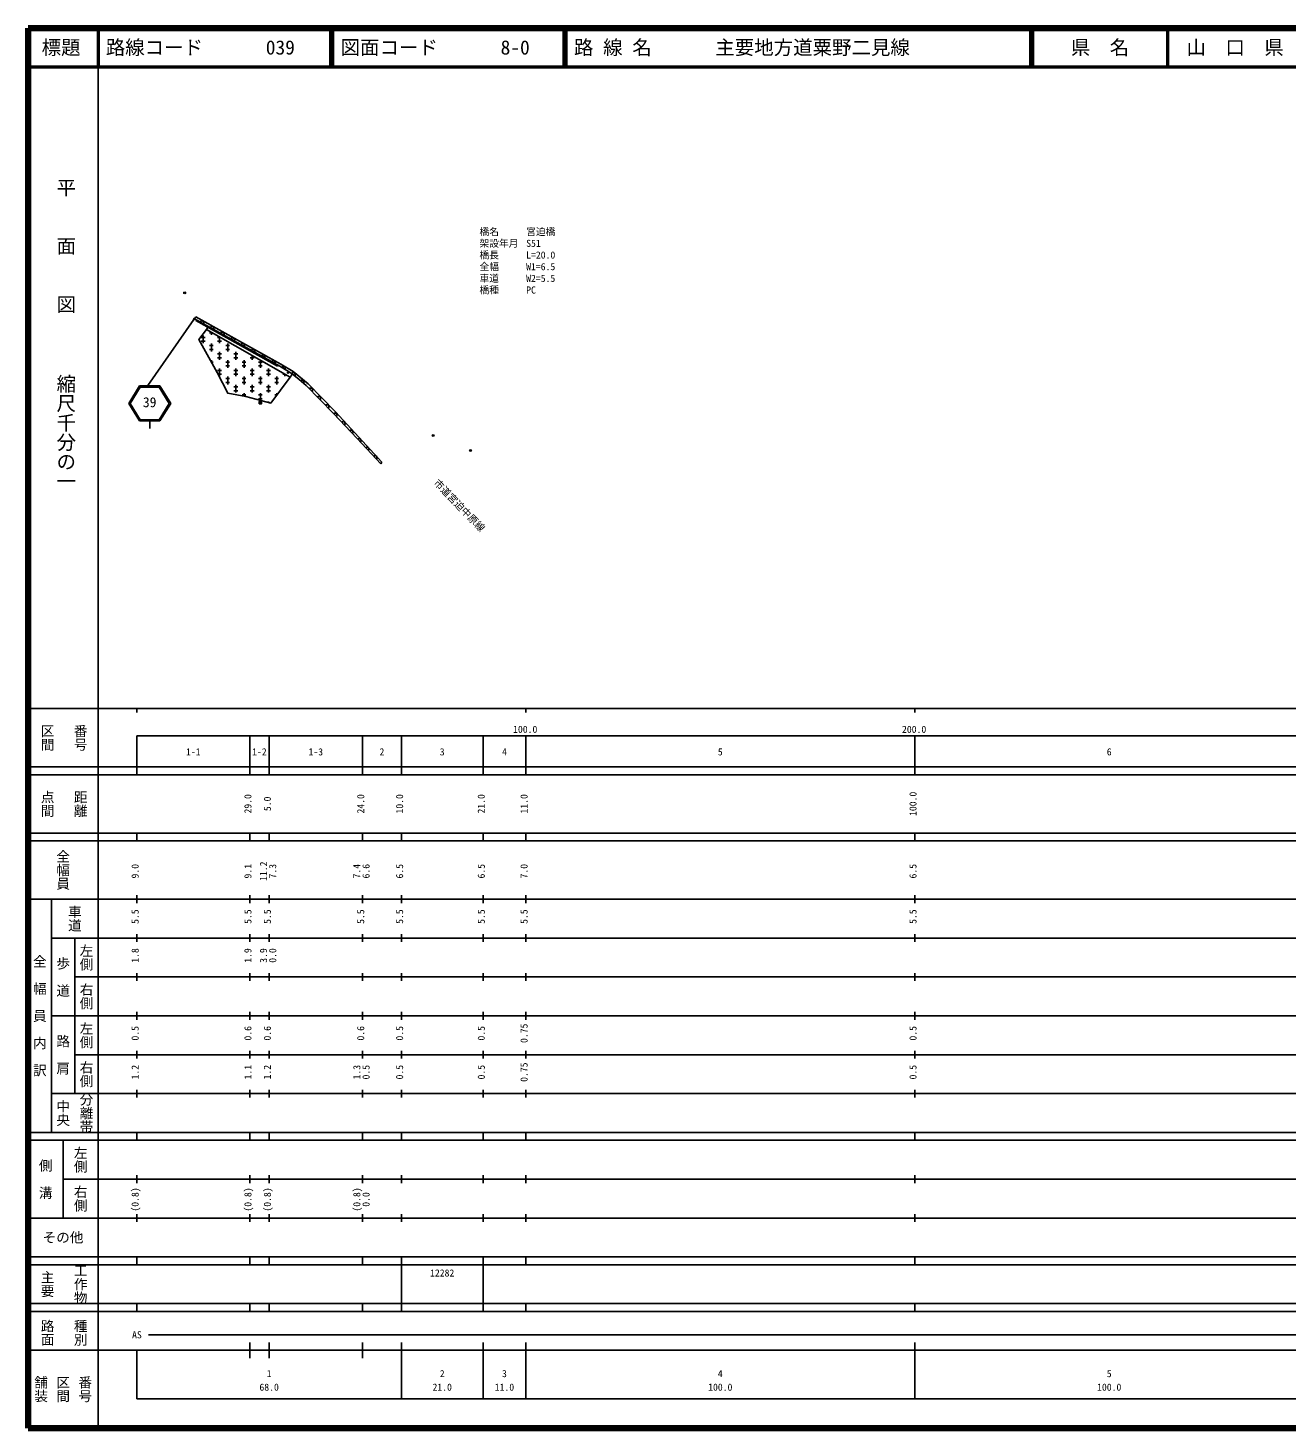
# Model space of a CAD drawing. Units: millimetres, scale not verified. Extents: x 40000 to 680000, y 20000 to 380000.
# Drawn here: x 40000 to 363711, y 20000 to 380000 of the extents above; entities that cross this region are included whole.
import ezdxf
from ezdxf.enums import TextEntityAlignment as Align

# ---------------------------------------------------------------- set-up
doc = ezdxf.new("R2010")
doc.units = ezdxf.units.MM
doc.header["$LTSCALE"] = 1000
doc.header["$PDMODE"] = 32
doc.header["$PDSIZE"] = 500
for name, color, linetype, lineweight in [('M-BGD', 7, 'Continuous', 25), ('M-BGD-EXST', 30, 'Continuous', 25), ('M-BGD-HTXT', 7, 'Continuous', 25), ('M-BMK', 7, 'Continuous', 13), ('M-BMK-ROW', 7, 'Continuous', 25), ('M-BMK-SRVR', 3, 'Continuous', 13), ('M-TTL', 2, 'Continuous', 140), ('M-TTL-LINE', 7, 'Continuous', 50)]:
    doc.layers.add(name, color=color, linetype=linetype, lineweight=lineweight)
doc.layers.add('M-TTL-TXT', color=7, linetype='Continuous')
doc.styles.add('@ＭＳ ゴシック', font='')
doc.styles.add('ＭＳ ゴシック', font='')
doc.styles.get('@ＭＳ ゴシック').set_extended_font_data('@MS Gothic')
doc.styles.get('ＭＳ ゴシック').set_extended_font_data('MS Gothic')

msp = doc.modelspace()

# ---------------------------------------------------------------- linework, layer by layer
at = {"layer": 'M-BGD'}
for p, q in [((82840, 305257), (83143, 305709)), ((104733, 293020), (82840, 305257)), ((83138, 304759), (83279, 305011)), ((83138, 304759), (104145, 293071)), ((83143, 305709), (105008, 293550)), ((83933, 299908), (85868, 302489)), ((85868, 302489), (86242, 303032)), ((88605, 291407), (83933, 299908)), ((84550, 300450), (85550, 300450)), ((84550, 299450), (85550, 299450)), ((85050, 300950), (85050, 298950)), ((86650, 301590), (87444, 301590)), ((87150, 301090), (87150, 301758)), ((87150, 296850), (87150, 298850)), ((88750, 300450), (89443, 300450)), ((88750, 299450), (89750, 299450)), ((89250, 300560), (89250, 298950)), ((91350, 296850), (91350, 298850)), ((86650, 298350), (87650, 298350)), ((86650, 297350), (87650, 297350)), ((88750, 296210), (89750, 296210)), ((88750, 295210), (89750, 295210)), ((89250, 296710), (89250, 294710)), ((90850, 298350), (91850, 298350)), ((90850, 297350), (91850, 297350)), ((92950, 296210), (93950, 296210)), ((92950, 295210), (93950, 295210)), ((93450, 296710), (93450, 294710)), ((97150, 295210), (98150, 295210)), ((97650, 295769), (97650, 294710)), ((87120, 294110), (87650, 294110)), ((87150, 294054), (87150, 294610)), ((88750, 291970), (89750, 291970)), ((89250, 292470), (89250, 290470)), ((90850, 294110), (91850, 294110)), ((90850, 293110), (91850, 293110)), ((91350, 292610), (91350, 294610)), ((92950, 291970), (93950, 291970)), ((93450, 292470), (93450, 290470)), ((95050, 294110), (96050, 294110)), ((95050, 293110), (96050, 293110)), ((95550, 292610), (95550, 294610)), ((97150, 291970), (98150, 291970)), ((97650, 292470), (97650, 290470)), ((99250, 294110), (100250, 294110)), ((99250, 293110), (100250, 293110)), ((99750, 292610), (99750, 294572)), ((101350, 291970), (102350, 291970)), ((101850, 292470), (101850, 290470)), ((104262, 293283), (104145, 293071)), ((107913, 291107), (104733, 293020)), ((107913, 291107), (104733, 293020)), ((105008, 293550), (108137, 291643)), ((108137, 291643), (111995, 288536)), ((91361, 286068), (88605, 291407)), ((88831, 290970), (89750, 290970)), ((90850, 289870), (91850, 289870)), ((90850, 288870), (91850, 288870)), ((91350, 288370), (91350, 290370)), ((92950, 290970), (93950, 290970)), ((93450, 288230), (93450, 286230)), ((95050, 289870), (96050, 289870)), ((95050, 288870), (96050, 288870)), ((95550, 288370), (95550, 290370)), ((97150, 290970), (98150, 290970)), ((97650, 288230), (97650, 286230)), ((99250, 289870), (100250, 289870)), ((99250, 288870), (100250, 288870)), ((99750, 288370), (99750, 290370)), ((101350, 290970), (102350, 290970)), ((101850, 288230), (101850, 286230)), ((102401, 283562), (107368, 290227)), ((103450, 289870), (104450, 289870)), ((103450, 288870), (104450, 288870)), ((103950, 288370), (103950, 290370)), ((105550, 290970), (106064, 290970)), ((106050, 290978), (106050, 290470)), ((107368, 290227), (107999, 291035)), ((109723, 289590), (107913, 291107)), ((111533, 288074), (109723, 289590)), ((118582, 280883), (111533, 288074)), ((111995, 288536), (119045, 281326)), ((96046, 285236), (91361, 286068)), ((92950, 287730), (93950, 287730)), ((92950, 286730), (93950, 286730)), ((95050, 285630), (96050, 285630)), ((95550, 285324), (95550, 286130)), ((102401, 283562), (96046, 285236)), ((97150, 287730), (98150, 287730)), ((97150, 286730), (98150, 286730)), ((99250, 285630), (100250, 285630)), ((99250, 284630), (100250, 284630)), ((99750, 284260), (99750, 286130)), ((101350, 287730), (102350, 287730)), ((101350, 286730), (102350, 286730)), ((103450, 285630), (103943, 285630)), ((103950, 285641), (103950, 286130)), ((101850, 283990), (101850, 283707)), ((124639, 274423), (118582, 280883)), ((119045, 281326), (130984, 268359)), ((130696, 267963), (124639, 274423)), ((130984, 268359), (130696, 267963))]:
    msp.add_line(p, q, dxfattribs=at)
msp.add_lwpolyline([(85868, 302489), (83933, 299908), (88605, 291407), (91361, 286068), (96046, 285236), (102401, 283562), (107368, 290227)], close=True, dxfattribs=at)
for centre in [(82705, 305180), (106869, 291389)]:
    msp.add_circle(centre, 150, dxfattribs=at)
for centre, radius, start, end in [((84715, 304209), 500, 330.7982, 150.7982), ((87334, 302745), 500, 330.7982, 150.7982), ((89952, 301282), 500, 330.7982, 150.7982), ((92571, 299818), 500, 330.7982, 150.7982), ((95190, 298354), 500, 330.7982, 150.7982), ((97808, 296891), 500, 330.7982, 150.7982), ((100427, 295427), 500, 330.7982, 150.7982), ((103046, 293963), 500, 330.7982, 150.7982), ((105647, 292470), 500, 328.96518, 148.96518), ((108187, 290879), 499, 319.87396, 142.76317), ((110485, 288951), 500, 320.03893, 140.03893), ((112676, 286907), 500, 314.4303, 134.4303), ((114776, 284765), 500, 314.4303, 134.4303), ((116876, 282623), 500, 314.4303, 134.4303), ((118967, 280472), 500, 313.15548, 133.15548), ((121019, 278283), 500, 313.15548, 133.15548), ((123071, 276095), 500, 313.15548, 133.15548), ((125123, 273906), 500, 313.15548, 133.15548), ((127175, 271718), 500, 313.15548, 133.15548), ((129227, 269529), 500, 313.15548, 133.15548)]:
    msp.add_arc(centre, radius, start, end, dxfattribs=at)
at = {"layer": 'M-BGD-EXST'}
for p, q in [((99407, 283637), (100007, 283637)), ((99707, 283937), (99707, 283337))]:
    msp.add_line(p, q, dxfattribs=at)
msp.add_lwpolyline([(99407, 283337), (100007, 283337), (100007, 283937), (99407, 283937)], close=True, dxfattribs=at)
at = {"layer": 'M-BGD-HTXT'}
for p, q in [((82619, 305057), (70785, 288049)), ((68647, 287973), (65883, 283473)), ((68815, 287673), (66235, 283473)), ((68647, 287973), (73919, 287973)), ((68815, 287673), (73752, 287673)), ((76331, 283473), (73752, 287673)), ((76683, 283473), (73919, 287973)), ((65883, 283473), (68647, 278973)), ((66235, 283473), (68815, 279273)), ((73752, 279273), (76331, 283473)), ((73919, 278973), (76683, 283473)), ((68647, 278973), (73919, 278973)), ((68815, 279273), (73752, 279273)), ((71283, 278973), (71283, 276973))]:
    msp.add_line(p, q, dxfattribs=at)
at = {"layer": 'M-BMK-ROW'}
for p, q in [((58000, 370000), (58000, 20000)), ((40000, 205000), (579000, 205000)), ((68000, 205000), (68000, 204000)), ((168000, 205000), (168000, 204000)), ((268000, 205000), (268000, 204000)), ((68000, 198000), (68000, 188000)), ((68000, 198000), (579000, 198000)), ((97000, 188000), (97000, 198000)), ((102000, 188000), (102000, 198000)), ((126000, 188000), (126000, 198000)), ((136000, 188000), (136000, 198000)), ((157000, 188000), (157000, 198000)), ((168000, 188000), (168000, 198000)), ((268000, 188000), (268000, 198000)), ((40000, 190000), (579000, 190000)), ((40000, 188000), (579000, 188000)), ((40000, 173000), (579000, 173000)), ((68000, 171000), (68000, 173000)), ((97000, 171000), (97000, 173000)), ((102000, 171000), (102000, 173000)), ((126000, 171000), (126000, 173000)), ((136000, 171000), (136000, 173000)), ((157000, 171000), (157000, 173000)), ((168000, 171000), (168000, 173000)), ((268000, 171000), (268000, 173000)), ((40000, 171000), (579000, 171000)), ((40000, 156000), (579000, 156000)), ((46000, 96000), (46000, 156000)), ((68000, 155000), (68000, 157000)), ((97000, 155000), (97000, 157000)), ((102000, 155000), (102000, 157000)), ((126000, 155000), (126000, 157000)), ((136000, 155000), (136000, 157000)), ((157000, 155000), (157000, 157000)), ((168000, 155000), (168000, 157000)), ((268000, 155000), (268000, 157000)), ((46000, 146000), (579000, 146000)), ((52000, 146000), (52000, 106000)), ((68000, 145000), (68000, 147000)), ((97000, 145000), (97000, 147000)), ((102000, 145000), (102000, 147000)), ((126000, 145000), (126000, 147000)), ((136000, 145000), (136000, 147000)), ((157000, 145000), (157000, 147000)), ((168000, 145000), (168000, 147000)), ((268000, 145000), (268000, 147000)), ((68000, 135000), (68000, 137000)), ((97000, 135000), (97000, 137000)), ((102000, 135000), (102000, 137000)), ((126000, 135000), (126000, 137000)), ((136000, 135000), (136000, 137000)), ((157000, 135000), (157000, 137000)), ((168000, 135000), (168000, 137000)), ((268000, 135000), (268000, 137000)), ((52000, 136000), (579000, 136000)), ((46000, 126000), (579000, 126000)), ((68000, 125000), (68000, 127000)), ((97000, 125000), (97000, 127000)), ((102000, 125000), (102000, 127000)), ((126000, 125000), (126000, 127000)), ((136000, 125000), (136000, 127000)), ((157000, 125000), (157000, 127000)), ((168000, 125000), (168000, 127000)), ((268000, 125000), (268000, 127000)), ((52000, 116000), (579000, 116000)), ((68000, 115000), (68000, 117000)), ((97000, 115000), (97000, 117000)), ((102000, 115000), (102000, 117000)), ((126000, 115000), (126000, 117000)), ((136000, 115000), (136000, 117000)), ((157000, 115000), (157000, 117000)), ((168000, 115000), (168000, 117000)), ((268000, 115000), (268000, 117000)), ((46000, 106000), (579000, 106000)), ((68000, 105000), (68000, 107000)), ((97000, 105000), (97000, 107000)), ((102000, 105000), (102000, 107000)), ((126000, 105000), (126000, 107000)), ((136000, 105000), (136000, 107000)), ((157000, 105000), (157000, 107000)), ((168000, 105000), (168000, 107000)), ((268000, 105000), (268000, 107000)), ((40000, 96000), (579000, 96000)), ((40000, 94000), (579000, 94000)), ((49000, 94000), (49000, 74000)), ((68000, 94000), (68000, 96000)), ((97000, 94000), (97000, 96000)), ((102000, 94000), (102000, 96000)), ((126000, 94000), (126000, 96000)), ((136000, 94000), (136000, 96000)), ((157000, 94000), (157000, 96000)), ((168000, 94000), (168000, 96000)), ((268000, 94000), (268000, 96000)), ((49000, 84000), (579000, 84000)), ((68000, 83000), (68000, 85000)), ((97000, 83000), (97000, 85000)), ((102000, 83000), (102000, 85000)), ((126000, 83000), (126000, 85000)), ((136000, 83000), (136000, 85000)), ((157000, 83000), (157000, 85000)), ((168000, 83000), (168000, 85000)), ((268000, 83000), (268000, 85000)), ((40000, 74000), (579000, 74000)), ((68000, 73000), (68000, 75000)), ((97000, 73000), (97000, 75000)), ((102000, 73000), (102000, 75000)), ((126000, 73000), (126000, 75000)), ((136000, 73000), (136000, 75000)), ((157000, 73000), (157000, 75000)), ((168000, 73000), (168000, 75000)), ((268000, 73000), (268000, 75000)), ((40000, 64000), (579000, 64000)), ((40000, 62000), (579000, 62000)), ((68000, 62000), (68000, 64000)), ((97000, 62000), (97000, 64000)), ((102000, 62000), (102000, 64000)), ((126000, 62000), (126000, 64000)), ((136000, 62000), (136000, 64000)), ((136000, 52000), (136000, 62000)), ((157000, 62000), (157000, 64000)), ((157000, 52000), (157000, 62000)), ((168000, 62000), (168000, 64000)), ((268000, 62000), (268000, 64000)), ((40000, 52000), (579000, 52000)), ((68000, 50000), (68000, 52000)), ((97000, 50000), (97000, 52000)), ((102000, 50000), (102000, 52000)), ((126000, 50000), (126000, 52000)), ((136000, 50000), (136000, 52000)), ((157000, 50000), (157000, 52000)), ((168000, 50000), (168000, 52000)), ((268000, 50000), (268000, 52000)), ((40000, 50000), (579000, 50000)), ((71000, 44000), (565000, 44000)), ((40000, 40000), (579000, 40000)), ((68000, 40000), (68000, 27500)), ((97000, 38000), (97000, 42000)), ((102000, 38000), (102000, 42000)), ((126000, 38000), (126000, 42000)), ((136000, 27500), (136000, 42000)), ((157000, 27500), (157000, 42000)), ((168000, 27500), (168000, 42000)), ((268000, 27500), (268000, 42000)), ((68000, 27500), (579000, 27500))]:
    msp.add_line(p, q, dxfattribs=at)
at = {"layer": 'M-BMK-SRVR', "color": 6}
for p in [(80284, 311898), (144147, 275208), (153767, 271343)]:
    msp.add_point(p, dxfattribs=at)
at = {"layer": 'M-TTL'}
for p, q in [((40000, 380000), (40000, 20000)), ((680000, 380000), (40000, 380000)), ((40000, 20000), (680000, 20000))]:
    msp.add_line(p, q, dxfattribs=at)
at = {"layer": 'M-TTL-LINE'}
for p, q in [((58000, 380000), (58000, 370000)), ((117750, 380000), (117750, 370000)), ((118250, 380000), (118250, 370000)), ((177750, 380000), (177750, 370000)), ((178250, 380000), (178250, 370000)), ((297750, 380000), (297750, 370000)), ((298250, 380000), (298250, 370000)), ((333000, 380000), (333000, 370000)), ((40000, 370000), (680000, 370000))]:
    msp.add_line(p, q, dxfattribs=at)

# ---------------------------------------------------------------- texts
at = {"layer": 'M-BGD', "style": 'ＭＳ ゴシック'}
msp.add_text('市道宮迫中原線', height=1833, rotation=314.11, dxfattribs=at).set_placement((143783, 262472), align=Align.BOTTOM_LEFT)
at = {"layer": 'M-BGD-HTXT', "style": 'ＭＳ ゴシック'}
msp.add_text('39', height=2566, dxfattribs=at).set_placement((71283, 281723), align=Align.BOTTOM_CENTER)
at = {"layer": 'M-BMK', "style": 'ＭＳ ゴシック'}
for s, p in [('橋名', (156089, 326161)), ('宮迫橋', (168089, 326161)), ('架設年月', (156089, 323161)), ('S51', (168089, 323161)), ('橋長', (156089, 320161)), ('L=20.0', (168089, 320161)), ('全幅', (156089, 317161)), ('車道', (156089, 314161)), ('W1=6.5', (168089, 317161)), ('橋種', (156089, 311161)), ('W2=5.5', (168089, 314161)), ('PC', (168089, 311161))]:
    msp.add_text(s, height=1833, dxfattribs=at).set_placement(p, align=Align.BOTTOM_LEFT)
at = {"layer": 'M-BMK-ROW', "style": '@ＭＳ ゴシック'}
for s, p in [('平\u3000\u3000面\u3000\u3000図', (49777, 306475)), ('縮尺千分の一', (49777, 261030))]:
    msp.add_text(s, height=3666, rotation=270, dxfattribs=at).set_placement(p, align=Align.MIDDLE_RIGHT)
for s, p in [('区間', (45000, 197500)), ('番号', (53500, 197500)), ('点間', (45000, 180500)), ('距離', (53500, 180500)), ('全幅員', (49000, 163500)), ('車道', (52000, 151000)), ('左側', (55000, 141000)), ('全\u3000幅\u3000員\u3000内\u3000訳', (43000, 126000)), ('歩\u3000道', (49000, 136000)), ('右側', (55000, 131000)), ('左側', (55000, 121000)), ('路\u3000肩', (49000, 116000)), ('右側', (55000, 111000)), ('分離帯', (55000, 101000)), ('中央', (49000, 101000)), ('左側', (53500, 89000)), ('側\u3000溝', (44500, 84000)), ('右側', (53500, 79000)), ('工作物', (53500, 57000)), ('主要', (45000, 57000)), ('路面', (45000, 44500)), ('種別', (53500, 44500)), ('舗装', (43333, 30000)), ('区間', (49000, 30000)), ('番号', (54667, 30000))]:
    msp.add_text(s, height=2566, rotation=270, dxfattribs=at).set_placement(p, align=Align.MIDDLE_CENTER)
at = {"layer": 'M-BMK-ROW', "style": 'ＭＳ ゴシック'}
for s, p in [('100.0', (167844, 198195)), ('200.0', (267844, 198195)), ('1-1', (82500, 192405)), ('1-2', (99500, 192405)), ('1-3', (114000, 192405)), ('2', (131000, 192405)), ('3', (146500, 192405)), ('4', (162500, 192405)), ('5', (218000, 192405)), ('6', (318000, 192405)), ('AS', (68000, 42500)), ('1', (102000, 32523)), ('2', (146500, 32523)), ('3', (162500, 32523)), ('4', (218000, 32523)), ('5', (318000, 32523)), ('68.0', (102000, 29033)), ('21.0', (146500, 29033)), ('11.0', (162500, 29033)), ('100.0', (218000, 29033)), ('100.0', (318000, 29033))]:
    msp.add_text(s, height=1833, dxfattribs=at).set_placement(p, align=Align.BOTTOM_CENTER)
for s, p in [('29.0', (98000, 180500)), ('5.0', (103000, 180500)), ('24.0', (127000, 180500)), ('10.0', (137000, 180500)), ('21.0', (158000, 180500)), ('11.0', (169000, 180500)), ('100.0', (269000, 180500)), ('9.0', (69000, 163174)), ('9.1', (98000, 163174)), ('11.2', (102000, 163174)), ('7.3', (104370, 163174)), ('7.4', (126000, 163174)), ('6.6', (128370, 163174)), ('6.5', (137000, 163174)), ('6.5', (158000, 163174)), ('7.0', (169000, 163174)), ('6.5', (269000, 163174)), ('5.5', (69000, 151500)), ('5.5', (98000, 151500)), ('5.5', (103000, 151500)), ('5.5', (127000, 151500)), ('5.5', (137000, 151500)), ('5.5', (158000, 151500)), ('5.5', (169000, 151500)), ('5.5', (269000, 151500)), ('1.8', (69000, 141500)), ('1.9', (98000, 141500)), ('3.9', (102000, 141500)), ('0.0', (104370, 141500)), ('0.5', (69000, 121500)), ('0.6', (98000, 121500)), ('0.6', (103000, 121500)), ('0.6', (127000, 121500)), ('0.5', (137000, 121500)), ('0.5', (158000, 121500)), ('0.75', (169000, 121500)), ('0.5', (269000, 121500)), ('1.2', (69000, 111500)), ('1.1', (98000, 111500)), ('1.2', (103000, 111500)), ('1.3', (126000, 111500)), ('0.5', (128370, 111500)), ('0.5', (137000, 111500)), ('0.5', (158000, 111500)), ('0.75', (169000, 111500)), ('0.5', (269000, 111500)), ('(0.8)', (69000, 78764)), ('(0.8)', (98000, 78764)), ('(0.8)', (103000, 78764)), ('(0.8)', (126000, 78764)), ('0.0', (128370, 78764))]:
    msp.add_text(s, height=1833, rotation=90, dxfattribs=at).set_placement(p, align=Align.BOTTOM_CENTER)
msp.add_text('その他', height=2566, dxfattribs=at).set_placement((49000, 69000), align=Align.MIDDLE_CENTER)
msp.add_text('12282', height=1833, dxfattribs=at).set_placement((143375, 58405), align=Align.BOTTOM_LEFT)
at = {"layer": 'M-TTL-TXT', "style": 'ＭＳ ゴシック'}
for s, p in [('標題', (48500, 375000)), ('県\u3000名', (315625, 375000)), ('山\u3000口\u3000県', (350375, 375000))]:
    msp.add_text(s, height=3666, dxfattribs=at).set_placement(p, align=Align.MIDDLE_CENTER)
for s, p in [('路線コード', (60000, 375000)), ('039', (101142, 375000)), ('図面コード', (120380, 375000)), ('8-0', (161521, 375000)), ('路 線 名', (180380, 375000)), ('主要地方道粟野二見線', (216734, 375000))]:
    msp.add_text(s, height=3666, dxfattribs=at).set_placement(p, align=Align.MIDDLE_LEFT)

doc.saveas('drawing.dxf')
